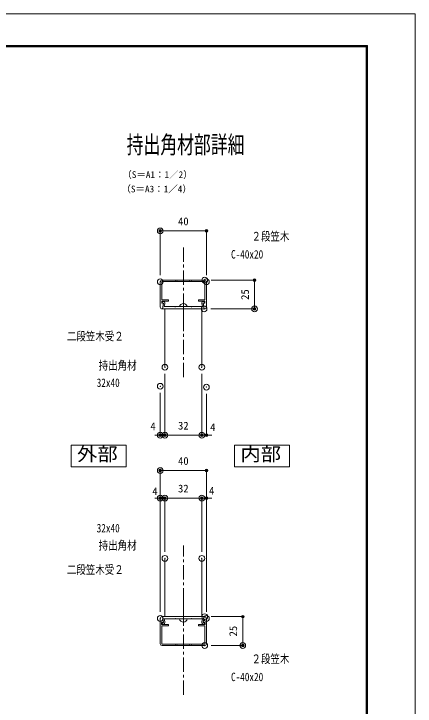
# Model space of a CAD drawing. Units: millimetres, scale not verified. Extents: x -3554 to 3554, y -1188 to 1188.
# Drawn here: x 2858 to 3554, y -12 to 1188 of the extents above; entities that cross this region are included whole.
import ezdxf
from ezdxf.enums import TextEntityAlignment as Align

# ---------------------------------------------------------------- set-up
doc = ezdxf.new("R2010")
doc.units = ezdxf.units.MM
doc.header["$LTSCALE"] = 20
doc.header["$PDMODE"] = 32
doc.header["$PDSIZE"] = 10
doc.linetypes.add('USER1', pattern=[2, 1.25, -0.25, 0.25, -0.25])
for name, color, linetype, lineweight in [('0-0_0', 7, 'Continuous', 18), ('0-1_DEFPOINTS', 7, 'Continuous', 18), ('0-3_アンカー', 4, 'Continuous', 18), ('0-4_WAKU', 7, 'Continuous', 18), ('0-6_2躯体線', 4, 'Continuous', 18), ('0-7_3中心線', 2, 'USER1', 18), ('0-8_41ｱﾙﾐ', 6, 'Continuous', 18), ('0-9_1手摺寸法', 7, 'Continuous', 18), ('0-B_P4-12', 7, 'Continuous', 18)]:
    doc.layers.add(name, color=color, linetype=linetype, lineweight=lineweight)
doc.styles.add('ＭＳ ゴシック', font='')
doc.styles.get('ＭＳ ゴシック').set_extended_font_data('MS Gothic')

# ---------------------------------------------------------------- blocks, each defined once
blk = doc.blocks.new('_ORIGIN2')
at = {"layer": '0-0_0'}
blk.add_line((-0.5, 0), (-1, 0), dxfattribs=at)
for radius in [0.5, 0.25]:
    blk.add_circle((0, 0), radius, dxfattribs=at)
blk = doc.blocks.new('D101')
at = {"layer": '0-1_DEFPOINTS'}
for p in [(5126.12, 820.59), (5126.12, 564.46), (5206.12, 564.46)]:
    blk.add_point(p, dxfattribs=at)
at = {"layer": '0-9_1手摺寸法'}
for p, q in [((5126.12, 575.96), (5126.12, 820.59)), ((5201.52, 820.59), (5130.72, 820.59)), ((5206.12, 575.96), (5206.12, 820.59))]:
    blk.add_line(p, q, dxfattribs=at)
at = {"layer": '0-9_1手摺寸法', "xscale": 4.6, "yscale": 4.6, "rotation": 180}
blk.add_blockref('_ORIGIN2', (5126.12, 820.59), dxfattribs=at)
at = {"layer": '0-9_1手摺寸法', "xscale": 4.6, "yscale": 4.6}
blk.add_blockref('_ORIGIN2', (5206.12, 820.59), dxfattribs=at)
at = {"layer": '0-9_1手摺寸法', "style": 'ＭＳ ゴシック'}
blk.add_text('40', height=13.49, dxfattribs=at).set_placement((5156.92, 826.34), align=Align.BOTTOM_LEFT)
blk = doc.blocks.new('D102')
at = {"layer": '0-1_DEFPOINTS'}
for p in [(5198.12, 772.93), (5198.12, 668.49), (5206.12, 564.46)]:
    blk.add_point(p, dxfattribs=at)
at = {"layer": '0-9_1手摺寸法'}
for p, q in [((5193.52, 772.93), (5188.92, 772.93)), ((5198.12, 679.99), (5198.12, 772.93)), ((5206.12, 772.93), (5198.12, 772.93)), ((5206.12, 575.96), (5206.12, 772.93)), ((5210.72, 772.93), (5215.32, 772.93))]:
    blk.add_line(p, q, dxfattribs=at)
at = {"layer": '0-9_1手摺寸法', "xscale": 4.6, "yscale": 4.6}
blk.add_blockref('_ORIGIN2', (5198.12, 772.93), dxfattribs=at)
at = {"layer": '0-9_1手摺寸法', "xscale": 4.6, "yscale": 4.6, "rotation": 180}
blk.add_blockref('_ORIGIN2', (5206.12, 772.93), dxfattribs=at)
at = {"layer": '0-9_1手摺寸法', "style": 'ＭＳ ゴシック'}
blk.add_text('4', height=13.49, dxfattribs=at).set_placement((5210.72, 774.89), align=Align.BOTTOM_LEFT)
blk = doc.blocks.new('D103')
at = {"layer": '0-1_DEFPOINTS'}
for p in [(5134.12, 772.93), (5134.12, 668.49), (5198.12, 668.49)]:
    blk.add_point(p, dxfattribs=at)
at = {"layer": '0-9_1手摺寸法'}
for p, q in [((5134.12, 679.99), (5134.12, 772.93)), ((5193.52, 772.93), (5138.72, 772.93)), ((5198.12, 679.99), (5198.12, 772.93))]:
    blk.add_line(p, q, dxfattribs=at)
at = {"layer": '0-9_1手摺寸法', "xscale": 4.6, "yscale": 4.6, "rotation": 180}
blk.add_blockref('_ORIGIN2', (5134.12, 772.93), dxfattribs=at)
at = {"layer": '0-9_1手摺寸法', "xscale": 4.6, "yscale": 4.6}
blk.add_blockref('_ORIGIN2', (5198.12, 772.93), dxfattribs=at)
at = {"layer": '0-9_1手摺寸法', "style": 'ＭＳ ゴシック'}
blk.add_text('32', height=13.49, dxfattribs=at).set_placement((5156.92, 778.68), align=Align.BOTTOM_LEFT)
blk = doc.blocks.new('D104')
at = {"layer": '0-1_DEFPOINTS'}
for p in [(5126.12, 772.93), (5134.12, 668.49), (5126.12, 564.46)]:
    blk.add_point(p, dxfattribs=at)
at = {"layer": '0-9_1手摺寸法'}
for p, q in [((5121.52, 772.93), (5116.92, 772.93)), ((5126.12, 575.96), (5126.12, 772.93)), ((5134.12, 772.93), (5126.12, 772.93)), ((5134.12, 679.99), (5134.12, 772.93)), ((5138.72, 772.93), (5143.32, 772.93))]:
    blk.add_line(p, q, dxfattribs=at)
at = {"layer": '0-9_1手摺寸法', "xscale": 4.6, "yscale": 4.6}
blk.add_blockref('_ORIGIN2', (5126.12, 772.93), dxfattribs=at)
at = {"layer": '0-9_1手摺寸法', "xscale": 4.6, "yscale": 4.6, "rotation": 180}
blk.add_blockref('_ORIGIN2', (5134.12, 772.93), dxfattribs=at)
at = {"layer": '0-9_1手摺寸法', "style": 'ＭＳ ゴシック'}
blk.add_text('4', height=13.49, dxfattribs=at).set_placement((5112.32, 773.94), align=Align.BOTTOM_LEFT)
blk = doc.blocks.new('D105')
at = {"layer": '0-1_DEFPOINTS'}
for p in [(5203.12, 567.46), (5203.12, 517.46), (5269.06, 517.46)]:
    blk.add_point(p, dxfattribs=at)
at = {"layer": '0-9_1手摺寸法'}
for p, q in [((5214.62, 567.46), (5269.06, 567.46)), ((5269.06, 562.86), (5269.06, 522.06)), ((5214.62, 517.46), (5269.06, 517.46))]:
    blk.add_line(p, q, dxfattribs=at)
at = {"layer": '0-9_1手摺寸法', "xscale": 4.6, "yscale": 4.6}
for p, rotation in [((5269.06, 567.46), 90), ((5269.06, 517.46), 270)]:
    blk.add_blockref('_ORIGIN2', p, dxfattribs=dict(at, rotation=rotation))
at = {"layer": '0-9_1手摺寸法', "style": 'ＭＳ ゴシック'}
blk.add_text('25', height=13.49, rotation=90, dxfattribs=at).set_placement((5263.31, 533.26), align=Align.BOTTOM_LEFT)
blk = doc.blocks.new('D106')
at = {"layer": '0-1_DEFPOINTS'}
for p in [(5203.12, 1150.61), (5202.02, 1100.61), (5289.57, 1100.61)]:
    blk.add_point(p, dxfattribs=at)
at = {"layer": '0-9_1手摺寸法'}
for p, q in [((5214.62, 1150.61), (5289.57, 1150.61)), ((5289.57, 1146.01), (5289.57, 1105.21)), ((5213.52, 1100.61), (5289.57, 1100.61))]:
    blk.add_line(p, q, dxfattribs=at)
at = {"layer": '0-9_1手摺寸法', "xscale": 4.6, "yscale": 4.6}
for p, rotation in [((5289.57, 1150.61), 90), ((5289.57, 1100.61), 270)]:
    blk.add_blockref('_ORIGIN2', p, dxfattribs=dict(at, rotation=rotation))
at = {"layer": '0-9_1手摺寸法', "style": 'ＭＳ ゴシック'}
blk.add_text('25', height=13.49, rotation=90, dxfattribs=at).set_placement((5283.82, 1116.41), align=Align.BOTTOM_LEFT)
blk = doc.blocks.new('D107')
at = {"layer": '0-1_DEFPOINTS'}
for p in [(5198.12, 999.57), (5206.12, 965.11), (5198.12, 881.85)]:
    blk.add_point(p, dxfattribs=at)
at = {"layer": '0-9_1手摺寸法'}
for p, q in [((5198.12, 988.07), (5198.12, 881.85)), ((5206.12, 953.61), (5206.12, 881.85)), ((5193.52, 881.85), (5188.92, 881.85)), ((5206.12, 881.85), (5198.12, 881.85)), ((5210.72, 881.85), (5215.32, 881.85))]:
    blk.add_line(p, q, dxfattribs=at)
at = {"layer": '0-9_1手摺寸法', "xscale": 4.6, "yscale": 4.6}
blk.add_blockref('_ORIGIN2', (5198.12, 881.85), dxfattribs=at)
at = {"layer": '0-9_1手摺寸法', "xscale": 4.6, "yscale": 4.6, "rotation": 180}
blk.add_blockref('_ORIGIN2', (5206.12, 881.85), dxfattribs=at)
at = {"layer": '0-9_1手摺寸法', "style": 'ＭＳ ゴシック'}
blk.add_text('4', height=13.49, dxfattribs=at).set_placement((5212.56, 884.82), align=Align.BOTTOM_LEFT)
blk = doc.blocks.new('D108')
at = {"layer": '0-1_DEFPOINTS'}
for p in [(5134.12, 999.57), (5198.12, 999.57), (5134.12, 881.85)]:
    blk.add_point(p, dxfattribs=at)
at = {"layer": '0-9_1手摺寸法'}
for p, q in [((5134.12, 988.07), (5134.12, 881.85)), ((5198.12, 988.07), (5198.12, 881.85)), ((5193.52, 881.85), (5138.72, 881.85))]:
    blk.add_line(p, q, dxfattribs=at)
at = {"layer": '0-9_1手摺寸法', "xscale": 4.6, "yscale": 4.6, "rotation": 180}
blk.add_blockref('_ORIGIN2', (5134.12, 881.85), dxfattribs=at)
at = {"layer": '0-9_1手摺寸法', "xscale": 4.6, "yscale": 4.6}
blk.add_blockref('_ORIGIN2', (5198.12, 881.85), dxfattribs=at)
at = {"layer": '0-9_1手摺寸法', "style": 'ＭＳ ゴシック'}
blk.add_text('32', height=13.49, dxfattribs=at).set_placement((5156.92, 887.6), align=Align.BOTTOM_LEFT)
blk = doc.blocks.new('D109')
at = {"layer": '0-1_DEFPOINTS'}
for p in [(5134.12, 999.57), (5126.12, 966.65), (5126.12, 881.85)]:
    blk.add_point(p, dxfattribs=at)
at = {"layer": '0-9_1手摺寸法'}
for p, q in [((5134.12, 988.07), (5134.12, 881.85)), ((5126.12, 955.15), (5126.12, 881.85)), ((5121.52, 881.85), (5116.92, 881.85)), ((5134.12, 881.85), (5126.12, 881.85)), ((5138.72, 881.85), (5143.32, 881.85))]:
    blk.add_line(p, q, dxfattribs=at)
at = {"layer": '0-9_1手摺寸法', "xscale": 4.6, "yscale": 4.6}
blk.add_blockref('_ORIGIN2', (5126.12, 881.85), dxfattribs=at)
at = {"layer": '0-9_1手摺寸法', "xscale": 4.6, "yscale": 4.6, "rotation": 180}
blk.add_blockref('_ORIGIN2', (5134.12, 881.85), dxfattribs=at)
at = {"layer": '0-9_1手摺寸法', "style": 'ＭＳ ゴシック'}
blk.add_text('4', height=13.49, dxfattribs=at).set_placement((5108.98, 886.45), align=Align.BOTTOM_LEFT)
blk = doc.blocks.new('D110')
at = {"layer": '0-1_DEFPOINTS'}
for p in [(5126.12, 1235.81), (5126.12, 1147.61), (5206.12, 1147.61)]:
    blk.add_point(p, dxfattribs=at)
at = {"layer": '0-9_1手摺寸法'}
for p, q in [((5126.12, 1159.11), (5126.12, 1235.81)), ((5201.52, 1235.81), (5130.72, 1235.81)), ((5206.12, 1159.11), (5206.12, 1235.81))]:
    blk.add_line(p, q, dxfattribs=at)
at = {"layer": '0-9_1手摺寸法', "xscale": 4.6, "yscale": 4.6, "rotation": 180}
blk.add_blockref('_ORIGIN2', (5126.12, 1235.81), dxfattribs=at)
at = {"layer": '0-9_1手摺寸法', "xscale": 4.6, "yscale": 4.6}
blk.add_blockref('_ORIGIN2', (5206.12, 1235.81), dxfattribs=at)
at = {"layer": '0-9_1手摺寸法', "style": 'ＭＳ ゴシック'}
blk.add_text('40', height=13.49, dxfattribs=at).set_placement((5156.92, 1241.56), align=Align.BOTTOM_LEFT)
blk = doc.blocks.new('A$C5EFB2CC2')
at = {"layer": '0-8_41ｱﾙﾐ'}
for p, q in [((20, 25), (1.5, 25)), ((20, 25), (38.5, 25)), ((0, 23.5), (0, 1.5)), ((1.3, 23.7), (1.3, 8)), ((12.7, 23.7), (1.3, 23.7)), ((12.83, 23.91), (12.7, 23.7)), ((13.17, 23.91), (13.3, 23.7)), ((14.2, 23.7), (13.3, 23.7)), ((14.33, 23.91), (14.2, 23.7)), ((14.67, 23.91), (14.8, 23.7)), ((19.7, 23.7), (14.8, 23.7)), ((19.83, 23.91), (19.7, 23.7)), ((20.17, 23.91), (20.3, 23.7)), ((20.3, 23.7), (25.2, 23.7)), ((25.33, 23.91), (25.2, 23.7)), ((25.67, 23.91), (25.8, 23.7)), ((25.8, 23.7), (26.7, 23.7)), ((26.83, 23.91), (26.7, 23.7)), ((27.17, 23.91), (27.3, 23.7)), ((27.3, 23.7), (38.7, 23.7)), ((38.7, 23.7), (38.7, 8)), ((40, 23.5), (40, 1.5)), ((1.2, 6.8), (7, 6.8)), ((1.2, 6.8), (1.2, 5)), ((1.3, 8), (7, 8)), ((7, 8), (7, 6.8)), ((33, 8), (33, 6.8)), ((38.7, 8), (33, 8)), ((38.8, 6.8), (33, 6.8)), ((38.8, 6.8), (38.8, 5)), ((1.2, 5), (2.43, 5)), ((1.5, 0), (1.64, 0)), ((1.83, 0.16), (2.73, 4.64)), ((38.17, 0.16), (37.27, 4.64)), ((38.8, 5), (37.57, 5)), ((38.5, 0), (38.36, 0))]:
    blk.add_line(p, q, dxfattribs=at)
for centre, radius, start, end in [((1.5, 23.5), 1.5, 90, 180), ((13, 23.8), 0.2, 32.33353, 147.66647), ((14.5, 23.8), 0.2, 32.33353, 147.66647), ((20, 23.8), 0.2, 90, 147.66647), ((20, 23.8), 0.2, 32.33353, 90), ((25.5, 23.8), 0.2, 32.33353, 147.66647), ((27, 23.8), 0.2, 32.33353, 147.66647), ((38.5, 23.5), 1.5, 0, 90), ((1.5, 1.5), 1.5, 180, 270), ((1.64, 0.2), 0.2, 270, 348.69007), ((2.43, 4.7), 0.3, 348.69007, 90), ((37.57, 4.7), 0.3, 90, 191.30993), ((38.36, 0.2), 0.2, 191.30993, 270), ((38.5, 1.5), 1.5, 270, 0)]:
    blk.add_arc(centre, radius, start, end, dxfattribs=at)
blk = doc.blocks.new('A$C0DE73C1E')
at = {"layer": '0-8_41ｱﾙﾐ'}
for p, q in [((0, 10.5), (0, 10)), ((2.5, 10), (0, 10)), ((0.61, 0.48), (2.5, 10)), ((1, 0), (72.8, 0)), ((3.61, 4), (4.65, 9.22)), ((22.3, 4), (3.61, 4)), ((22.56, 3.59), (22.3, 4)), ((23.24, 3.59), (23.5, 4)), ((36.3, 4), (23.5, 4)), ((36.56, 3.59), (36.3, 4)), ((37.24, 3.59), (37.5, 4)), ((37.5, 4), (50.3, 4)), ((50.56, 3.59), (50.3, 4)), ((51.24, 3.59), (51.5, 4)), ((51.5, 4), (70.19, 4)), ((70.19, 4), (69.15, 9.22)), ((71.3, 10), (73.8, 10)), ((73.19, 0.48), (71.3, 10)), ((73.8, 10.5), (73.8, 10))]:
    blk.add_line(p, q, dxfattribs=at)
for centre, radius, start, end in [((2.5, 10.5), 2.5, 329.316, 180), ((71.3, 10.5), 2.5, 0, 210.684), ((1, 0.4), 0.4, 168.75307, 270), ((22.9, 3.8), 0.4, 212.33353, 270), ((22.9, 3.8), 0.4, 270, 327.66647), ((36.9, 3.8), 0.4, 212.33353, 270), ((36.9, 3.8), 0.4, 270, 327.66647), ((50.9, 3.8), 0.4, 212.33353, 270), ((50.9, 3.8), 0.4, 270, 327.66647), ((72.8, 0.4), 0.4, 270, 11.24693)]:
    blk.add_arc(centre, radius, start, end, dxfattribs=at)

msp = doc.modelspace()

# ---------------------------------------------------------------- linework, layer by layer
at = {"layer": '0-0_0'}
for p, q in [((3112.24, 723.67), (3112.24, 679.67)), ((3152.24, 726.67), (3115.24, 726.67)), ((3137.9, 724.48), (3137.64, 724.07)), ((3138.58, 724.48), (3138.84, 724.07)), ((3140.64, 724.07), (3138.84, 724.07)), ((3140.9, 724.48), (3140.64, 724.07)), ((3141.58, 724.48), (3141.84, 724.07)), ((3151.64, 724.07), (3141.84, 724.07)), ((3151.9, 724.48), (3151.64, 724.07)), ((3152.24, 726.67), (3189.24, 726.67)), ((3152.58, 724.48), (3152.84, 724.07)), ((3152.84, 724.07), (3162.64, 724.07)), ((3162.9, 724.48), (3162.64, 724.07)), ((3163.58, 724.48), (3163.84, 724.07)), ((3163.84, 724.07), (3165.64, 724.07)), ((3165.9, 724.48), (3165.64, 724.07)), ((3166.58, 724.48), (3166.84, 724.07)), ((3166.84, 724.07), (3189.64, 724.07)), ((3189.64, 724.07), (3189.64, 692.67)), ((3192.24, 723.67), (3192.24, 679.67)), ((3114.84, 692.67), (3126.24, 692.67)), ((3114.84, 690.27), (3126.24, 690.27)), ((3114.84, 690.27), (3114.84, 686.67)), ((3114.84, 686.67), (3117.11, 686.67)), ((3117.7, 685.95), (3115.91, 677)), ((3126.24, 692.67), (3126.24, 690.27)), ((3189.64, 692.67), (3178.24, 692.67)), ((3178.24, 692.67), (3178.24, 690.27)), ((3189.64, 690.27), (3178.24, 690.27)), ((3186.78, 685.95), (3188.57, 677)), ((3189.64, 686.67), (3187.37, 686.67)), ((3189.64, 690.27), (3189.64, 686.67))]:
    msp.add_line(p, q, dxfattribs=at)
msp.add_lwpolyline([(3137.64, 724.07), (3114.84, 724.07), (3114.84, 692.67)], dxfattribs=at)
for centre, radius, start, end in [((3115.24, 723.67), 3, 90, 180), ((3138.24, 724.27), 0.4, 32.33353, 147.66647), ((3141.24, 724.27), 0.4, 32.33353, 147.66647), ((3152.24, 724.27), 0.4, 90, 147.66647), ((3152.24, 724.27), 0.4, 32.33353, 90), ((3163.24, 724.27), 0.4, 32.33353, 147.66647), ((3166.24, 724.27), 0.4, 32.33353, 147.66647), ((3189.24, 723.67), 3, 0, 90), ((3117.11, 686.07), 0.6, 348.69007, 90), ((3187.37, 686.07), 0.6, 90, 191.30993), ((3115.24, 679.67), 3, 180, 276.07138), ((3115.52, 677.08), 0.4, 276.07138, 348.69007), ((3188.97, 677.08), 0.4, 191.30993, 263.92862), ((3189.24, 679.67), 3, 263.92862, 0)]:
    msp.add_arc(centre, radius, start, end, dxfattribs=at)
at = {"layer": '0-1_DEFPOINTS', "color": 5}
for p, q in [((3554.14, 1188), (190.14, 1188)), ((3554.14, -1188), (3554.14, 1188))]:
    msp.add_line(p, q, dxfattribs=at)
at = {"layer": '0-4_WAKU'}
for p, q in [((3471.34, 1133.2), (268.94, 1133.2)), ((3470.74, 1132.6), (269.54, 1132.6)), ((3470.14, 1132), (270.14, 1132)), ((3469.54, 1131.4), (270.74, 1131.4)), ((3468.94, 1130.8), (271.34, 1130.8)), ((3468.94, -1126.8), (3468.94, 1130.8)), ((3469.54, -1127.4), (3469.54, 1131.4)), ((3470.14, -1128), (3470.14, 1132)), ((3470.74, -1128.6), (3470.74, 1132.6)), ((3471.34, -1129.2), (3471.34, 1133.2))]:
    msp.add_line(p, q, dxfattribs=at)
at = {"layer": '0-6_2躯体線'}
for p, q in [((3159.04, 680.67), (3145.44, 680.67)), ((3152.24, 680.67), (3152.24, 639.58)), ((3152.24, 139.52), (3152.24, 180.61)), ((3159.04, 139.52), (3145.44, 139.52))]:
    msp.add_line(p, q, dxfattribs=at)
for centre, start, end in [((3152.24, 679.09), 13.06705, 166.93295), ((3152.24, 141.1), 193.06705, 346.93295)]:
    msp.add_arc(centre, 6.98, start, end, dxfattribs=at)
at = {"layer": '0-7_3中心線'}
for p, q in [((3152.24, 558.42), (3152.24, 785.15)), ((3152.24, 7.85), (3152.24, 266.85))]:
    msp.add_line(p, q, dxfattribs=at)
at = {"layer": '0-8_41ｱﾙﾐ'}
for p, q in [((3120.24, 575.63), (3120.24, 676.67)), ((3184.24, 575.63), (3184.24, 676.67)), ((3120.24, 244.55), (3120.24, 143.52)), ((3184.24, 244.55), (3184.24, 143.52))]:
    msp.add_line(p, q, dxfattribs=at)
at = {"layer": '0-B_P4-12'}
for p, q in [((2957.9, 440.87), (2957.9, 402.86)), ((3241.12, 440.87), (3241.12, 402.86))]:
    msp.add_line(p, q, dxfattribs=at)
for points in [[(2957.9, 402.86), (3053.23, 402.86), (3053.23, 440.87), (2957.9, 440.87)], [(3241.12, 402.86), (3336.45, 402.86), (3336.45, 440.87), (3241.12, 440.87)]]:
    msp.add_lwpolyline(points, dxfattribs=at)

# ---------------------------------------------------------------- block references
at = {"layer": '0-3_アンカー'}
msp.add_blockref('A$C0DE73C1E', (3115.34, 676.67), dxfattribs=at)
at = {"layer": '0-3_アンカー', "xscale": -1, "rotation": 180}
msp.add_blockref('A$C0DE73C1E', (3115.34, 143.52), dxfattribs=at)
at = {"layer": '0-8_41ｱﾙﾐ', "xscale": -2, "yscale": 2, "rotation": 180}
msp.add_blockref('A$C5EFB2CC2', (3112.24, 143.52), dxfattribs=at)
at = {"layer": '0-9_1手摺寸法'}
for name in ['D110', 'D106', 'D109', 'D108', 'D107', 'D101', 'D103', 'D104', 'D102', 'D105']:
    msp.add_blockref(name, (-2013.88, -423.94), dxfattribs=at)

# ---------------------------------------------------------------- texts
at = {"layer": '0-0_0', "style": 'ＭＳ ゴシック'}
for s, height, width, p in [('持出角材部詳細', 30.55, 0.7, (3053.94, 936.92)), ('２段笠木 ', 14.66, 0.8, (3270.46, 790.73)), ('C-40x20', 14.66, 0.8, (3234.85, 759.61)), ('二段笠木受２', 14.66, 0.8, (2950.34, 617.61)), ('持出角材', 14.66, 0.8, (3005.52, 567.05)), ('32x40', 14.66, 0.8, (3002.02, 537.12)), ('32x40', 14.66, 0.8, (3002.02, 285.15)), ('持出角材', 14.66, 0.8, (3005.52, 255.22)), ('二段笠木受２', 14.66, 0.8, (2950.34, 213.2)), ('２段笠木 ', 14.66, 0.8, (3270.46, 58.52)), ('C-40x20', 14.66, 0.8, (3234.85, 27.4))]:
    msp.add_text(s, height=height, dxfattribs=dict(at, width=width)).set_placement(p, align=Align.BOTTOM_LEFT)
for s, p in [('（S＝A1：1／2）', (3046.41, 900.01)), ('（S＝A3：1／4）', (3044.88, 875.11))]:
    msp.add_text(s, height=11.73, dxfattribs=at).set_placement(p, align=Align.BOTTOM_LEFT)
at = {"layer": '0-B_P4-12', "style": 'ＭＳ ゴシック', "width": 1.1}
for s, p in [('外部', (2967.96, 406.49)), ('内部', (3251.18, 406.49))]:
    msp.add_text(s, height=23.46, dxfattribs=at).set_placement(p, align=Align.BOTTOM_LEFT)

doc.saveas('drawing.dxf')
